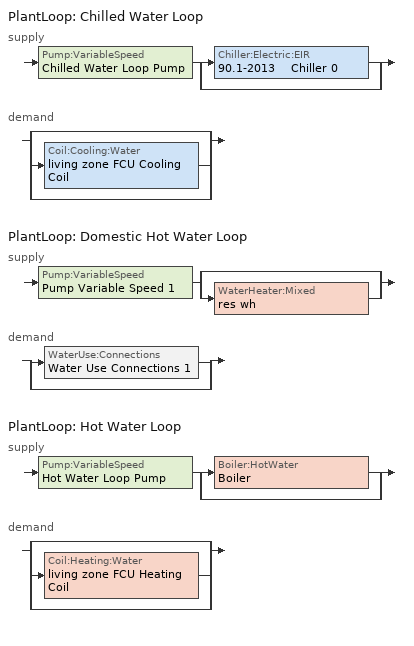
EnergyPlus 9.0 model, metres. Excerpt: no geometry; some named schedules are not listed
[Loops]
PlantLoop 'Chilled Water Loop'
 supply: Pump:VariableSpeed 'Chilled Water Loop Pump' > split
  | Chiller:Electric:EIR '90.1-2013    Chiller 0'
  | bypass
 demand: split
  | bypass
  | Coil:Cooling:Water 'living zone FCU Cooling Coil'
  | bypass
PlantLoop 'Domestic Hot Water Loop'
 supply: Pump:VariableSpeed 'Pump Variable Speed 1' > split
  | bypass
  | WaterHeater:Mixed 'res wh'
 demand: split
  | WaterUse:Connections 'Water Use Connections 1'
  | bypass
PlantLoop 'Hot Water Loop'
 supply: Pump:VariableSpeed 'Hot Water Loop Pump' > split
  | Boiler:HotWater 'Boiler'
  | bypass
 demand: split
  | bypass
  | Coil:Heating:Water 'living zone FCU Heating Coil'
  | bypass
[ZoneControl:Thermostat]
living zone Thermostat: Zone or ZoneList=living zone; Control Type Schedule=living zone Thermostat Schedule; Control Object Type 1=ThermostatSetpoint:DualSetpoint; Control Name 1=living zone temperature setpoint
[ThermostatSetpoint:DualSetpoint]
living zone temperature setpoint: Heating Setpoint Temperature Schedule=residential heating setpoint; Cooling Setpoint Temperature Schedule=residential cooling setpoint
[Fan:OnOff]
living zone Fan Coil fan: Availability Schedule=Always On Discrete; Fan Total Efficiency=0.16; Pressure Rise {Pa}=270.899; Maximum Flow Rate {m3/s}=Autosize; Motor Efficiency=0.29; Motor In Airstream Fraction=1; Fan Power Ratio Function of Speed Ratio Curve=Fan On Off Power Curve 2; Fan Efficiency Ratio Function of Speed Ratio Curve=Fan On Off Efficiency Curve 2
[Coil:Cooling:Water]
living zone FCU Cooling Coil: Availability Schedule=residential cooling season; Design Water Flow Rate {m3/s}=Autosize; Design Air Flow Rate {m3/s}=Autosize; Design Inlet Water Temperature {C}=Autosize; Design Inlet Air Temperature {C}=Autosize; Design Outlet Air Temperature {C}=Autosize; Design Inlet Air Humidity Ratio {kgWater/kgDryAir}=Autosize; Design Outlet Air Humidity Ratio {kgWater/kgDryAir}=Autosize; Type of Analysis=SimpleAnalysis; Heat Exchanger Configuration=CrossFlow
[Coil:Heating:Water]
living zone FCU Heating Coil: Availability Schedule=residential heating season; U-Factor Times Area Value {W/K}=Autosize; Maximum Water Flow Rate {m3/s}=Autosize; Performance Input Method=UFactorTimesAreaAndDesignWaterFlowRate; Rated Capacity {W}=Autosize; Rated Inlet Water Temperature {C}=82.2222; Rated Inlet Air Temperature {C}=16.6; Rated Outlet Water Temperature {C}=71.1111; Rated Outlet Air Temperature {C}=40; Rated Ratio for Air and Water Convection=0.5
[ZoneHVAC:FourPipeFanCoil]
living zone FCU: Availability Schedule=Always On Discrete; Capacity Control Method=CyclingFan; Maximum Supply Air Flow Rate {m3/s}=Autosize; Maximum Outdoor Air Flow Rate {m3/s}=0; Supply Air Fan=living zone Fan Coil fan; Cooling Coil=living zone FCU Cooling Coil; Maximum Cold Water Flow Rate {m3/s}=Autosize; Heating Coil=living zone FCU Heating Coil; Maximum Hot Water Flow Rate {m3/s}=Autosize; Minimum Supply Air Temperature in Cooling Mode {C}=Autosize; Maximum Supply Air Temperature in Heating Mode {C}=Autosize
[Zone equipment]
living zone: living zone FCU
[Sizing:Zone]
living zone: Zone Cooling Design Supply Air Temperature Input Method=SupplyAirTemperature; Zone Cooling Design Supply Air Temperature {C}=12.7778; Zone Cooling Design Supply Air Temperature Difference {deltaC}=11.11; Zone Heating Design Supply Air Temperature Input Method=SupplyAirTemperature; Zone Heating Design Supply Air Temperature {C}=40; Zone Heating Design Supply Air Temperature Difference {deltaC}=11.11; Zone Cooling Design Supply Air Humidity Ratio {kgWater/kgDryAir}=0.0085; Zone Heating Design Supply Air Humidity Ratio {kgWater/kgDryAir}=0.008; Cooling Design Air Flow Method=DesignDay; Cooling Design Air Flow Rate {m3/s}=0; Cooling Minimum Air Flow per Zone Floor Area {m3/s-m2}=0.000762; Cooling Minimum Air Flow {m3/s}=0; Cooling Minimum Air Flow Fraction=0; Heating Design Air Flow Method=DesignDay; Heating Design Air Flow Rate {m3/s}=0; Heating Maximum Air Flow per Zone Floor Area {m3/s-m2}=0.002032; Heating Maximum Air Flow {m3/s}=0.141576; Heating Maximum Air Flow Fraction=0.3; Design Specification Zone Air Distribution Object=living zone Design Spec Zone Air Dist; Account for Dedicated Outdoor Air System=No
[DesignSpecification:ZoneAirDistribution]
living zone Design Spec Zone Air Dist: Zone Air Distribution Effectiveness in Cooling Mode=1; Zone Air Distribution Effectiveness in Heating Mode=1
[PlantLoop] Fluid Type=Water; Minimum Loop Flow Rate {m3/s}=0; Load Distribution Scheme=Optimal; Plant Loop Demand Calculation Scheme=SingleSetpoint
Name | Plant Equipment Operation Scheme | Maximum Loop Temperature {C} | Minimum Loop Temperature {C} | Maximum Loop Flow Rate {m3/s} | Plant Loop Volume {m3}
Chilled Water Loop | Chilled Water Loop Operation Schemes | 40 | 1 | Autosize | Autocalculate
Domestic Hot Water Loop | Domestic Hot Water Loop Operation Schemes | 100 | 0 | 0.01 | 0.003
Hot Water Loop | Hot Water Loop Operation Schemes | 100 | 10 | Autosize | Autocalculate
[Sizing:Plant] Sizing Option=NonCoincident; Zone Timesteps in Averaging Window=1; Coincident Sizing Factor Mode=None
Name | Loop Type | Design Loop Exit Temperature {C} | Loop Design Temperature Difference {deltaC}
Chilled Water Loop | Cooling | 6.66667 | 5.61111
Domestic Hot Water Loop | Heating | 52.6667 | 5.55556
Hot Water Loop | Heating | 82.2222 | 11.1111
[Pump:VariableSpeed] Fraction of Motor Inefficiencies to Fluid Stream=0; Coefficient 1 of the Part Load Performance Curve=0; Coefficient 2 of the Part Load Performance Curve=1; Coefficient 3 of the Part Load Performance Curve=0; Coefficient 4 of the Part Load Performance Curve=0; Design Minimum Flow Rate {m3/s}=0; Pump Control Type=Intermittent; Skin Loss Radiative Fraction=0.5; Design Power Sizing Method=PowerPerFlowPerPressure; Design Electric Power per Unit Flow Rate {W/(m3/s)}=348701.1; Design Shaft Power per Unit Flow Rate per Unit Head=1.28205; Design Minimum Flow Rate Fraction=0
Name | Design Maximum Flow Rate {m3/s} | Design Pump Head {Pa} | Design Power Consumption {W} | Motor Efficiency
Chilled Water Loop Pump; Hot Water Loop Pump | Autosize | 179344 | Autosize | 0.9
Pump Variable Speed 1 | 0.01 | 1 | 0 | 1
[Chiller:Electric:EIR]
90.1-2013    Chiller 0: Reference Capacity {W}=Autosize; Reference COP {W/W}=5.5; Reference Leaving Chilled Water Temperature {C}=6.66667; Reference Entering Condenser Fluid Temperature {C}=35; Reference Chilled Water Flow Rate {m3/s}=Autosize; Reference Condenser Fluid Flow Rate {m3/s}=Autosize; Cooling Capacity Function of Temperature Curve=Curve Biquadratic 1; Electric Input to Cooling Output Ratio Function of Temperature Curve=Curve Biquadratic 2; Electric Input to Cooling Output Ratio Function of Part Load Ratio Curve=Curve Quadratic 1; Minimum Part Load Ratio=0.15; Maximum Part Load Ratio=1; Optimum Part Load Ratio=1; Minimum Unloading Ratio=0.25; Condenser Type=AirCooled; Condenser Fan Power Ratio {W/W}=0; Fraction of Compressor Electric Consumption Rejected by Condenser=1; Leaving Chilled Water Lower Temperature Limit {C}=2.22222; Chiller Flow Mode=ConstantFlow; Sizing Factor=1
[SetpointManager:Scheduled] Control Variable=Temperature
Name | Schedule
Chilled Water Loop Setpoint Manager | Chilled Water Loop Temp - 44F
Setpoint Manager Scheduled 1 | dhw temp
Hot Water Loop Setpoint Manager | Hot Water Loop Temp - 180F
[PlantEquipmentOperationSchemes] Control Scheme Schedule Name 1=Always On Discrete
Name | Control Scheme Object Type 1 | Control Scheme Name 1
Chilled Water Loop Operation Schemes | PlantEquipmentOperation:CoolingLoad | Chilled Water Loop Cooling Operation Scheme
Domestic Hot Water Loop Operation Schemes | PlantEquipmentOperation:HeatingLoad | Domestic Hot Water Loop Heating Operation Scheme
Hot Water Loop Operation Schemes | PlantEquipmentOperation:HeatingLoad | Hot Water Loop Heating Operation Scheme
[PlantEquipmentOperation:CoolingLoad]
Chilled Water Loop Cooling Operation Scheme: Load Range Lower Limit 1 {W}=0; Load Range Upper Limit 1 {W}=1000000000; Range Equipment List Name 1=Chilled Water Loop Cooling Equipment List
[PlantEquipmentList]
Chilled Water Loop Cooling Equipment List: Chiller:Electric:EIR, 90.1-2013    Chiller 0
Domestic Hot Water Loop Heating Equipment List: WaterHeater:Mixed, res wh
Hot Water Loop Heating Equipment List: Boiler:HotWater, Boiler
[WaterHeater:Mixed]
res wh: Tank Volume {m3}=0.107884; Setpoint Temperature Schedule=WH Setpoint Temp; Deadband Temperature Difference {deltaC}=2; Maximum Temperature Limit {C}=99; Heater Control Type=Cycle; Heater Maximum Capacity {W}=11722.8; Heater Minimum Capacity {W}=0; Heater Ignition Minimum Flow Rate {m3/s}=0; Heater Ignition Delay {s}=0; Heater Fuel Type=NaturalGas; Heater Thermal Efficiency=0.773298; Off Cycle Parasitic Fuel Consumption Rate {W}=0; Off Cycle Parasitic Fuel Type=Electricity; Off Cycle Parasitic Heat Fraction to Tank=0; On Cycle Parasitic Fuel Consumption Rate {W}=0; On Cycle Parasitic Fuel Type=Electricity; On Cycle Parasitic Heat Fraction to Tank=0; Ambient Temperature Indicator=Zone; Ambient Temperature Zone=living zone; Off Cycle Loss Coefficient to Ambient Temperature {W/K}=4.15693; Off Cycle Loss Fraction to Zone=0.64; On Cycle Loss Coefficient to Ambient Temperature {W/K}=4.15693; On Cycle Loss Fraction to Zone=1; Use Side Effectiveness=1; Source Side Effectiveness=1; Use Side Design Flow Rate {m3/s}=Autosize; Source Side Design Flow Rate {m3/s}=Autosize; Indirect Water Heating Recovery Time {hr}=1.5; Source Side Flow Control Mode=IndirectHeatPrimarySetpoint
[WaterUse:Connections]
Water Use Connections 1: Water Use Equipment Name 1=residential shower; Water Use Equipment Name 2=residential sink; Water Use Equipment Name 3=residential bath; Water Use Equipment Name 4=residential shower dist=-1.6473079766664127; Water Use Equipment Name 5=residential sink dist=-2.6547525243797567; Water Use Equipment Name 6=residential bath dist=-0.28589642570243534; Water Use Equipment Name 7=residential clothes washer; Water Use Equipment Name 8=residential dishwasher
[WaterUse:Equipment] Zone=living zone
Name | Peak Flow Rate {m3/s} | Flow Rate Fraction Schedule | Target Temperature Schedule
residential shower | 0.000258539 | residential shower schedule | residential shower temperature schedule
residential sink | 0.000189827 | residential sink schedule | residential sink temperature schedule
residential bath | 0.000412098 | residential bath schedule | residential bath temperature schedule
residential shower dist=-1.6473079766664127 | 0 | residential shower schedule | residential shower temperature schedule
residential sink dist=-2.6547525243797567 | 0 | residential sink schedule | residential sink temperature schedule
residential bath dist=-0.28589642570243534 | 0 | residential bath schedule | residential bath temperature schedule
residential clothes washer | 0.000189587 | residential clothes washer schedule | residential clothes washer temperature schedule
residential dishwasher | 8.00182e-05 | residential dishwasher schedule | residential dishwasher temperature schedule
[PlantEquipmentOperation:HeatingLoad] Load Range Lower Limit 1 {W}=0; Load Range Upper Limit 1 {W}=1000000000
Name | Range Equipment List Name 1
Domestic Hot Water Loop Heating Operation Scheme | Domestic Hot Water Loop Heating Equipment List
Hot Water Loop Heating Operation Scheme | Hot Water Loop Heating Equipment List
[Boiler:HotWater]
Boiler: Fuel Type=NaturalGas; Nominal Capacity {W}=Autosize; Nominal Thermal Efficiency=0.78; Efficiency Curve Temperature Evaluation Variable=LeavingBoiler; Design Water Flow Rate {m3/s}=Autosize; Minimum Part Load Ratio=0; Maximum Part Load Ratio=1.2; Optimum Part Load Ratio=1; Water Outlet Upper Temperature Limit {C}=95; Boiler Flow Mode=LeavingSetpointModulated; Parasitic Electric Load {W}=0; Sizing Factor=1
[EnergyManagementSystem:Sensor] Output:Variable or Output:Meter Index Key=living zone
Name | Output:Variable or Output:Meter
residential_ceiling_fan_tin_sensor; res_af_1_tin_s | Zone Mean Air Temperature
res_af_1_tt_s | Zone Outdoor Air Drybulb Temperature
[Schedule:Week:Daily]
residential cooling season Week Rule - Jan1-Jan6: Schedule Day 1, residential cooling season allday1, residential cooling season allday1, residential cooling season allday1, residential cooling season allday1, residential cooling season allday1, residential cooling season allday1, Schedule Day 1, Schedule Day 1, Schedule Day 1, Schedule Day 1, Schedule Day 1
residential cooling season Week Rule - Jan7-Jan27: residential cooling season allday1, residential cooling season allday1, residential cooling season allday1, residential cooling season allday1, residential cooling season allday1, residential cooling season allday1, residential cooling season allday1, Schedule Day 1, Schedule Day 1, Schedule Day 1, Schedule Day 1, Schedule Day 1
residential cooling season Week Rule - Jan28-Feb3: residential cooling season allday1, residential cooling season allday1, residential cooling season allday1, residential cooling season allday1, residential cooling season allday2, residential cooling season allday2, residential cooling season allday2, Schedule Day 1, Schedule Day 1, Schedule Day 1, Schedule Day 1, Schedule Day 1
residential cooling season Week Rule - Feb4-Feb24: residential cooling season allday2, residential cooling season allday2, residential cooling season allday2, residential cooling season allday2, residential cooling season allday2, residential cooling season allday2, residential cooling season allday2, Schedule Day 1, Schedule Day 1, Schedule Day 1, Schedule Day 1, Schedule Day 1
residential cooling season Week Rule - Feb25-Mar3: residential cooling season allday2, residential cooling season allday2, residential cooling season allday2, residential cooling season allday2, residential cooling season allday3, residential cooling season allday3, residential cooling season allday3, Schedule Day 1, Schedule Day 1, Schedule Day 1, Schedule Day 1, Schedule Day 1
residential cooling season Week Rule - Mar4-Mar31: residential cooling season allday3, residential cooling season allday3, residential cooling season allday3, residential cooling season allday3, residential cooling season allday3, residential cooling season allday3, residential cooling season allday3, Schedule Day 1, Schedule Day 1, Schedule Day 1, Schedule Day 1, Schedule Day 1
residential cooling season Week Rule - Apr1-Apr28: residential cooling season allday4, residential cooling season allday4, residential cooling season allday4, residential cooling season allday4, residential cooling season allday4, residential cooling season allday4, residential cooling season allday4, Schedule Day 1, Schedule Day 1, Schedule Day 1, Schedule Day 1, Schedule Day 1
residential cooling season Week Rule - Apr29-May5: residential cooling season allday4, residential cooling season allday4, residential cooling season allday5, residential cooling season allday5, residential cooling season allday5, residential cooling season allday5, residential cooling season allday5, Schedule Day 1, Schedule Day 1, Schedule Day 1, Schedule Day 1, Schedule Day 1
residential cooling season Week Rule - May6-May26: residential cooling season allday5, residential cooling season allday5, residential cooling season allday5, residential cooling season allday5, residential cooling season allday5, residential cooling season allday5, residential cooling season allday5, Schedule Day 1, Schedule Day 1, Schedule Day 1, Schedule Day 1, Schedule Day 1
residential cooling season Week Rule - May27-Jun2: residential cooling season allday5, residential cooling season allday5, residential cooling season allday5, residential cooling season allday5, residential cooling season allday5, residential cooling season allday6, residential cooling season allday6, Schedule Day 1, Schedule Day 1, Schedule Day 1, Schedule Day 1, Schedule Day 1
residential cooling season Week Rule - Jun3-Jun30: residential cooling season allday6, residential cooling season allday6, residential cooling season allday6, residential cooling season allday6, residential cooling season allday6, residential cooling season allday6, residential cooling season allday6, Schedule Day 1, Schedule Day 1, Schedule Day 1, Schedule Day 1, Schedule Day 1
residential cooling season Week Rule - Jul1-Jul28: residential cooling season allday7, residential cooling season allday7, residential cooling season allday7, residential cooling season allday7, residential cooling season allday7, residential cooling season allday7, residential cooling season allday7, Schedule Day 1, Schedule Day 1, Schedule Day 1, Schedule Day 1, Schedule Day 1
residential cooling season Week Rule - Jul29-Aug4: residential cooling season allday7, residential cooling season allday7, residential cooling season allday7, residential cooling season allday8, residential cooling season allday8, residential cooling season allday8, residential cooling season allday8, Schedule Day 1, Schedule Day 1, Schedule Day 1, Schedule Day 1, Schedule Day 1
residential cooling season Week Rule - Aug5-Aug25: residential cooling season allday8, residential cooling season allday8, residential cooling season allday8, residential cooling season allday8, residential cooling season allday8, residential cooling season allday8, residential cooling season allday8, Schedule Day 1, Schedule Day 1, Schedule Day 1, Schedule Day 1, Schedule Day 1
residential cooling season Week Rule - Aug26-Sep1: residential cooling season allday8, residential cooling season allday8, residential cooling season allday8, residential cooling season allday8, residential cooling season allday8, residential cooling season allday8, residential cooling season allday9, Schedule Day 1, Schedule Day 1, Schedule Day 1, Schedule Day 1, Schedule Day 1
residential cooling season Week Rule - Sep2-Sep29: residential cooling season allday9, residential cooling season allday9, residential cooling season allday9, residential cooling season allday9, residential cooling season allday9, residential cooling season allday9, residential cooling season allday9, Schedule Day 1, Schedule Day 1, Schedule Day 1, Schedule Day 1, Schedule Day 1
residential cooling season Week Rule - Sep30-Oct6: residential cooling season allday9, residential cooling season allday10, residential cooling season allday10, residential cooling season allday10, residential cooling season allday10, residential cooling season allday10, residential cooling season allday10, Schedule Day 1, Schedule Day 1, Schedule Day 1, Schedule Day 1, Schedule Day 1
residential cooling season Week Rule - Oct7-Oct27: residential cooling season allday10, residential cooling season allday10, residential cooling season allday10, residential cooling season allday10, residential cooling season allday10, residential cooling season allday10, residential cooling season allday10, Schedule Day 1, Schedule Day 1, Schedule Day 1, Schedule Day 1, Schedule Day 1
residential cooling season Week Rule - Oct28-Nov3: residential cooling season allday10, residential cooling season allday10, residential cooling season allday10, residential cooling season allday10, residential cooling season allday11, residential cooling season allday11, residential cooling season allday11, Schedule Day 1, Schedule Day 1, Schedule Day 1, Schedule Day 1, Schedule Day 1
residential cooling season Week Rule - Nov4-Nov24: residential cooling season allday11, residential cooling season allday11, residential cooling season allday11, residential cooling season allday11, residential cooling season allday11, residential cooling season allday11, residential cooling season allday11, Schedule Day 1, Schedule Day 1, Schedule Day 1, Schedule Day 1, Schedule Day 1
residential cooling season Week Rule - Nov25-Dec1: residential cooling season allday11, residential cooling season allday11, residential cooling season allday11, residential cooling season allday11, residential cooling season allday11, residential cooling season allday11, residential cooling season allday12, Schedule Day 1, Schedule Day 1, Schedule Day 1, Schedule Day 1, Schedule Day 1
[Schedule:Year]
residential heating setpoint: residential heating setpoint Week Rule - Jan1-Jan6, 1, 1, 1, 6, residential heating setpoint Week Rule - Jan7-Jan27, 1, 7, 1, 27, residential heating setpoint Week Rule - Jan28-Feb3, 1, 28, 2, 3, residential heating setpoint Week Rule - Feb4-Feb24, 2, 4, 2, 24, residential heating setpoint Week Rule - Feb25-Mar3, 2, 25, 3, 3, residential heating setpoint Week Rule - Mar4-Mar31, 3, 4, 3, 31, residential heating setpoint Week Rule - Apr1-Apr28, 4, 1, 4, 28, residential heating setpoint Week Rule - Apr29-May5, 4, 29, 5, 5, residential heating setpoint Week Rule - May6-May26, 5, 6, 5, 26, residential heating setpoint Week Rule - May27-Jun2, 5, 27, 6, 2, residential heating setpoint Week Rule - Jun3-Jun30, 6, 3, 6, 30, residential heating setpoint Week Rule - Jul1-Jul28, 7, 1, 7, 28, residential heating setpoint Week Rule - Jul29-Aug4, 7, 29, 8, 4, residential heating setpoint Week Rule - Aug5-Aug25, 8, 5, 8, 25, residential heating setpoint Week Rule - Aug26-Sep1, 8, 26, 9, 1, residential heating setpoint Week Rule - Sep2-Sep29, 9, 2, 9, 29, residential heating setpoint Week Rule - Sep30-Oct6, 9, 30, 10, 6, residential heating setpoint Week Rule - Oct7-Oct27, 10, 7, 10, 27, residential heating setpoint Week Rule - Oct28-Nov3, 10, 28, 11, 3, residential heating setpoint Week Rule - Nov4-Nov24, 11, 4, 11, 24, residential heating setpoint Week Rule - Nov25-Dec1, 11, 25, 12, 1, residential heating setpoint Week Rule - Dec2-Dec31, 12, 2, 12, 31
residential cooling setpoint: residential cooling setpoint Week Rule - Jan1-Jan6, 1, 1, 1, 6, residential cooling setpoint Week Rule - Jan7-Jan27, 1, 7, 1, 27, residential cooling setpoint Week Rule - Jan28-Feb3, 1, 28, 2, 3, residential cooling setpoint Week Rule - Feb4-Feb24, 2, 4, 2, 24, residential cooling setpoint Week Rule - Feb25-Mar3, 2, 25, 3, 3, residential cooling setpoint Week Rule - Mar4-Mar31, 3, 4, 3, 31, residential cooling setpoint Week Rule - Apr1-Apr28, 4, 1, 4, 28, residential cooling setpoint Week Rule - Apr29-May5, 4, 29, 5, 5, residential cooling setpoint Week Rule - May6-May26, 5, 6, 5, 26, residential cooling setpoint Week Rule - May27-Jun2, 5, 27, 6, 2, residential cooling setpoint Week Rule - Jun3-Jun30, 6, 3, 6, 30, residential cooling setpoint Week Rule - Jul1-Jul28, 7, 1, 7, 28, residential cooling setpoint Week Rule - Jul29-Aug4, 7, 29, 8, 4, residential cooling setpoint Week Rule - Aug5-Aug25, 8, 5, 8, 25, residential cooling setpoint Week Rule - Aug26-Sep1, 8, 26, 9, 1, residential cooling setpoint Week Rule - Sep2-Sep29, 9, 2, 9, 29, residential cooling setpoint Week Rule - Sep30-Oct6, 9, 30, 10, 6, residential cooling setpoint Week Rule - Oct7-Oct27, 10, 7, 10, 27, residential cooling setpoint Week Rule - Oct28-Nov3, 10, 28, 11, 3, residential cooling setpoint Week Rule - Nov4-Nov24, 11, 4, 11, 24, residential cooling setpoint Week Rule - Nov25-Dec1, 11, 25, 12, 1, residential cooling setpoint Week Rule - Dec2-Dec31, 12, 2, 12, 31
residential cooling season: residential cooling season Week Rule - Jan1-Jan6, 1, 1, 1, 6, residential cooling season Week Rule - Jan7-Jan27, 1, 7, 1, 27, residential cooling season Week Rule - Jan28-Feb3, 1, 28, 2, 3, residential cooling season Week Rule - Feb4-Feb24, 2, 4, 2, 24, residential cooling season Week Rule - Feb25-Mar3, 2, 25, 3, 3, residential cooling season Week Rule - Mar4-Mar31, 3, 4, 3, 31, residential cooling season Week Rule - Apr1-Apr28, 4, 1, 4, 28, residential cooling season Week Rule - Apr29-May5, 4, 29, 5, 5, residential cooling season Week Rule - May6-May26, 5, 6, 5, 26, residential cooling season Week Rule - May27-Jun2, 5, 27, 6, 2, residential cooling season Week Rule - Jun3-Jun30, 6, 3, 6, 30, residential cooling season Week Rule - Jul1-Jul28, 7, 1, 7, 28, residential cooling season Week Rule - Jul29-Aug4, 7, 29, 8, 4, residential cooling season Week Rule - Aug5-Aug25, 8, 5, 8, 25, residential cooling season Week Rule - Aug26-Sep1, 8, 26, 9, 1, residential cooling season Week Rule - Sep2-Sep29, 9, 2, 9, 29, residential cooling season Week Rule - Sep30-Oct6, 9, 30, 10, 6, residential cooling season Week Rule - Oct7-Oct27, 10, 7, 10, 27, residential cooling season Week Rule - Oct28-Nov3, 10, 28, 11, 3, residential cooling season Week Rule - Nov4-Nov24, 11, 4, 11, 24, residential cooling season Week Rule - Nov25-Dec1, 11, 25, 12, 1, residential cooling season Week Rule - Dec2-Dec31, 12, 2, 12, 31
residential heating season: residential heating season Week Rule - Jan1-Jan6, 1, 1, 1, 6, residential heating season Week Rule - Jan7-Jan27, 1, 7, 1, 27, residential heating season Week Rule - Jan28-Feb3, 1, 28, 2, 3, residential heating season Week Rule - Feb4-Feb24, 2, 4, 2, 24, residential heating season Week Rule - Feb25-Mar3, 2, 25, 3, 3, residential heating season Week Rule - Mar4-Mar31, 3, 4, 3, 31, residential heating season Week Rule - Apr1-Apr28, 4, 1, 4, 28, residential heating season Week Rule - Apr29-May5, 4, 29, 5, 5, residential heating season Week Rule - May6-May26, 5, 6, 5, 26, residential heating season Week Rule - May27-Jun2, 5, 27, 6, 2, residential heating season Week Rule - Jun3-Jun30, 6, 3, 6, 30, residential heating season Week Rule - Jul1-Jul28, 7, 1, 7, 28, residential heating season Week Rule - Jul29-Aug4, 7, 29, 8, 4, residential heating season Week Rule - Aug5-Aug25, 8, 5, 8, 25, residential heating season Week Rule - Aug26-Sep1, 8, 26, 9, 1, residential heating season Week Rule - Sep2-Sep29, 9, 2, 9, 29, residential heating season Week Rule - Sep30-Oct6, 9, 30, 10, 6, residential heating season Week Rule - Oct7-Oct27, 10, 7, 10, 27, residential heating season Week Rule - Oct28-Nov3, 10, 28, 11, 3, residential heating season Week Rule - Nov4-Nov24, 11, 4, 11, 24, residential heating season Week Rule - Nov25-Dec1, 11, 25, 12, 1, residential heating season Week Rule - Dec2-Dec31, 12, 2, 12, 31
Chilled Water Loop Temp - 44F: Chilled Water Loop Temp - 44F Week Rule - Jan1-Dec31, 1, 1, 12, 31
Hot Water Loop Temp - 180F: Hot Water Loop Temp - 180F Week Rule - Jan1-Dec31, 1, 1, 12, 31
residential bath schedule: residential bath schedule Week Rule - Jan1-Jan6, 1, 1, 1, 6, residential bath schedule Week Rule - Jan7-Dec31, 1, 7, 12, 31
residential clothes washer schedule: residential clothes washer schedule Week Rule - Jan1-Jan6, 1, 1, 1, 6, residential clothes washer schedule Week Rule - Jan7-Dec31, 1, 7, 12, 31
residential dishwasher schedule: residential dishwasher schedule Week Rule - Jan1-Jan6, 1, 1, 1, 6, residential dishwasher schedule Week Rule - Jan7-Dec31, 1, 7, 12, 31
residential shower schedule: residential shower schedule Week Rule - Jan1-Jan6, 1, 1, 1, 6, residential shower schedule Week Rule - Jan7-Dec31, 1, 7, 12, 31
residential sink schedule: residential sink schedule Week Rule - Jan1-Jan6, 1, 1, 1, 6, residential sink schedule Week Rule - Jan7-Dec31, 1, 7, 12, 31
[Schedule:Compact]
living zone Thermostat Schedule: Through: 12/31, For: AllDays, Until: 24:00, 4
[Schedule:Constant]
Name | Hourly Value
Always On Discrete | 1
dhw temp; WH Setpoint Temp | 52.6667
residential bath temperature schedule; residential shower temperature schedule; residential sink temperature schedule | 43.3333
residential clothes washer temperature schedule | 33.6111
residential dishwasher temperature schedule | 51.6667
[Curve:Exponent]
Fan On Off Power Curve 2: Coefficient1 Constant=1; Coefficient2 Constant=0; Coefficient3 Constant=0; Minimum Value of x {BasedOnField A2}=0; Maximum Value of x {BasedOnField A2}=1
[Curve:Cubic]
Fan On Off Efficiency Curve 2: Coefficient1 Constant=1; Coefficient2 x=0; Coefficient3 x**2=0; Coefficient4 x**3=0; Minimum Value of x {BasedOnField A2}=0; Maximum Value of x {BasedOnField A2}=1
[Curve:Biquadratic] Minimum Value of x {BasedOnField A2}=5; Maximum Value of x {BasedOnField A2}=10; Minimum Value of y {BasedOnField A3}=24; Maximum Value of y {BasedOnField A3}=35
Name | Coefficient1 Constant | Coefficient2 x | Coefficient3 x**2 | Coefficient4 y | Coefficient5 y**2 | Coefficient6 x*y
Curve Biquadratic 1 | 1.02152 | 0.0370359 | 0.000233248 | -0.00389405 | -6.52536e-05 | -0.000268045
Curve Biquadratic 2 | 0.701769 | -0.00452016 | 0.00053311 | -0.00549821 | 0.000544579 | -0.000729032
[Curve:Quadratic]
Curve Quadratic 1: Coefficient1 Constant=0.0636912; Coefficient2 x=0.584888; Coefficient3 x**2=0.352803; Minimum Value of x {BasedOnField A2}=0; Maximum Value of x {BasedOnField A2}=1
